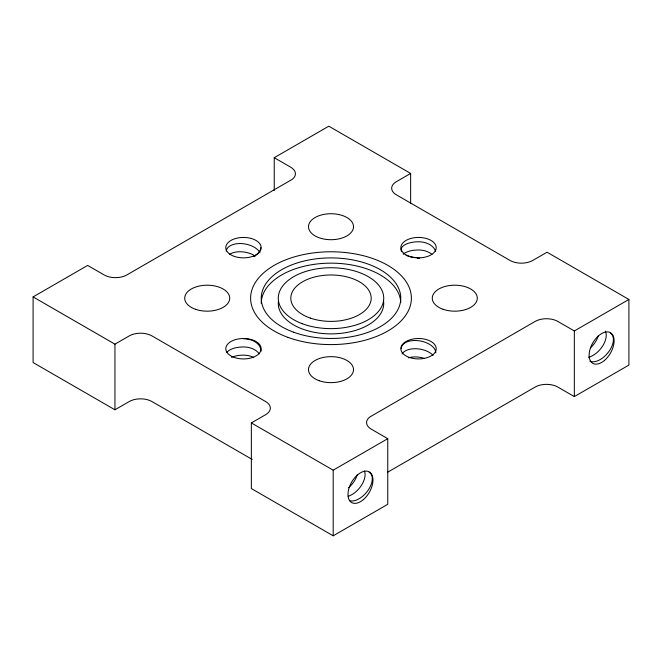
<?xml version="1.0" encoding="UTF-8"?>
<svg xmlns="http://www.w3.org/2000/svg" width="662" height="662" viewBox="0 0 662 662"><rect width="100%" height="100%" fill="white"/><g stroke="black" fill="none" stroke-linecap="round" stroke-linejoin="round"><path stroke-width="0.99" d="M252.205 459.428L151.962 401.553A16.078 9.285 0 0 0 129.231 401.553L114.948 409.795L33.1 362.544L33.1 296.915L87.665 265.412L104.149 274.929A16.078 9.285 0 0 0 126.881 274.929L292.108 179.427A16.078 9.285 0 0 0 290.726 167.213L274.242 157.697L274.242 190.507M274.242 157.697L328.807 126.194L410.647 173.444L410.647 203.184M33.1 296.915L114.948 344.166L129.231 335.924A16.078 9.285 0 0 1 151.962 335.924L265.636 401.553A16.078 9.285 0 0 1 265.636 414.677L251.353 422.927L251.353 488.556L333.193 535.806L387.758 504.303L387.758 438.674L371.274 429.158A16.078 9.285 0 0 1 369.892 416.944L535.119 321.442A16.078 9.285 0 0 1 557.851 321.442L574.335 330.959L628.9 299.456L628.9 365.085L574.335 396.588L557.851 387.071A16.078 9.285 0 0 0 535.119 387.071L387.394 472.362M410.647 173.444L396.364 181.694A16.078 9.285 0 0 0 396.364 194.818L510.038 260.447A16.078 9.285 0 0 0 532.769 260.447L547.052 252.205L628.9 299.456M251.353 422.927L333.193 470.177L387.758 438.674M574.335 330.959L574.335 396.588M333.193 470.177L333.193 535.806M114.948 344.166L114.948 409.795M261.233 303.469A69.767 40.283 0 0 1 330.206 263.153A69.767 40.283 0 0 1 400.75 302.559M383.612 301.384A52.728 30.444 0 0 1 331.24 333.88A52.728 30.444 0 0 1 278.363 301.657M369.123 472.254A17.485 9.988 -49.8 0 1 368.039 490.352A17.485 9.988 -49.8 0 1 349.42 500.671M364.414 470.947A17.485 9.988 -49.8 0 1 361.46 485.312A17.485 9.988 -49.8 0 1 348.179 496.293M357.273 474.687A17.485 9.988 -49.8 0 1 348.584 487.728M610.265 333.036A17.485 9.988 -49.8 0 1 608.866 351.58A17.485 9.988 -49.8 0 1 589.95 361.22M605.267 331.132A17.485 9.988 -49.8 0 1 602.602 346.085A17.485 9.988 -49.8 0 1 588.501 357.306M598.415 335.469A17.485 9.988 -49.8 0 1 590.529 347.79M401.222 348.725A17.485 9.988 10.1 0 1 418.533 340.707A17.485 9.988 10.1 0 1 435.836 352.821M402.082 353.922A17.485 9.988 10.1 0 1 416.365 348.733A17.485 9.988 10.1 0 1 433.13 355.32M408.363 357.836A17.485 9.988 10.1 0 1 423.879 358.241M418.533 257.65A17.485 7.944 0 0 1 405.831 255.143M403.812 253.96A17.485 7.944 0 0 1 403.257 253.529M401.644 251.684A17.485 7.944 0 0 1 401.404 251.196M401.23 250.699A17.485 7.944 0 0 1 418.533 241.762A17.485 12.04 0 0 1 435.654 251.552M431.955 254.34A17.485 12.04 0 0 0 418.525 249.971A17.485 7.944 0 0 0 403.257 254.084M417.432 258.188A17.485 7.944 0 0 1 418.533 258.172A17.485 12.04 0 0 1 419.625 258.197M229.482 254.44A17.485 9.988 10.1 0 1 255.309 256.078M226.205 251.13A17.485 9.988 10.1 0 1 241.307 243.566A17.485 9.988 10.1 0 1 259.918 252.644M260.778 247.662A17.485 9.988 -10.1 0 1 255.309 255.64M254.498 256.153A17.485 9.988 -10.1 0 1 253.637 256.641M259.239 353.856A17.485 12.04 0 0 0 243.467 346.938A17.485 7.944 0 0 0 226.892 352.424M253.712 357.447A17.485 12.04 0 0 0 243.467 355.138A17.485 7.944 0 0 0 231.543 357.29M243.467 338.737A17.485 12.04 0 0 1 260.869 351.53M353.508 226.718L353.5 227A22.508 12.992 0 0 1 319.729 237.964A22.508 12.992 0 0 1 319.357 215.597A22.508 12.992 0 0 1 353.483 226.181L353.508 226.718M287.987 337.388A80.383 46.406 0 0 0 411.309 300.085A80.383 46.406 0 0 0 293.696 257.079A80.383 46.406 0 0 0 287.987 337.388M319.324 380.758A22.508 12.992 0 0 0 353.5 369.934A22.508 12.992 0 0 0 320.168 358.258A22.508 12.992 0 0 0 319.324 380.758M195.547 309.295A22.508 12.992 0 0 0 229.714 298.463A22.508 12.992 0 0 0 196.391 286.795A22.508 12.992 0 0 0 195.547 309.295M443.11 309.295A22.508 12.992 0 0 0 477.285 298.463A22.508 12.992 0 0 0 443.954 286.795A22.508 12.992 0 0 0 443.11 309.295M409.464 357.488A17.684 10.211 0 0 0 436.208 348.866A17.684 10.211 0 0 0 409.91 339.805A17.684 10.211 0 0 0 409.464 357.488M234.406 357.488A17.684 10.211 0 0 0 261.151 348.866A17.684 10.211 0 0 0 234.853 339.805A17.684 10.211 0 0 0 234.406 357.488M234.406 256.417A17.684 10.211 0 0 0 261.151 247.803A17.684 10.211 0 0 0 234.853 238.734A17.684 10.211 0 0 0 234.406 256.417M409.464 256.417A17.684 10.211 0 0 0 436.208 247.803A17.684 10.211 0 0 0 409.91 238.734A17.684 10.211 0 0 0 409.464 256.417M604.472 360.426A17.684 10.211 -60 0 0 610.728 332.87A17.684 10.211 -60 0 0 589.643 350.761A17.684 10.211 -60 0 0 604.472 360.426M363.33 499.653A17.684 10.211 -60 0 0 369.595 472.097A17.684 10.211 -60 0 0 348.51 489.979A17.684 10.211 -60 0 0 363.33 499.653M293.663 332.216A69.767 40.283 0 0 0 400.709 299.836A69.767 40.283 0 0 0 298.62 262.508A69.767 40.283 0 0 0 293.663 332.216M310.279 318.066A40.192 23.203 0 0 0 371.183 298.603A40.192 23.203 0 0 0 311.537 277.883A40.192 23.203 0 0 0 310.279 318.066M302.021 323.619A52.728 30.444 0 0 0 383.637 299.96A52.728 30.444 0 0 0 307.342 270.981A52.728 30.444 0 0 0 302.021 323.619"/></g></svg>
